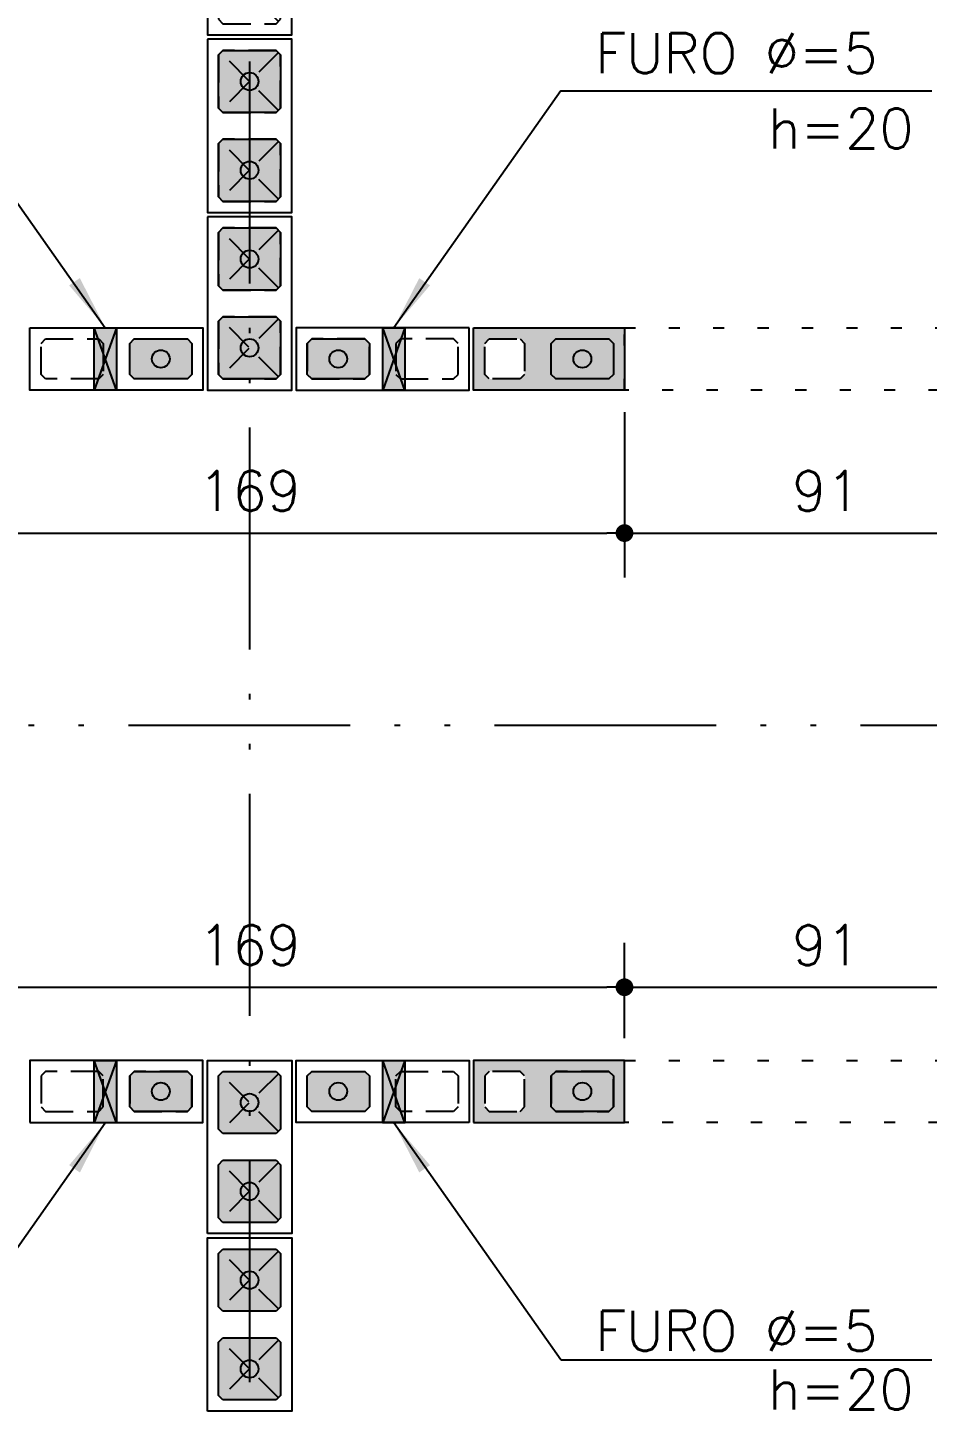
# Model space of a CAD drawing. Extents: x -14651 to 11095, y -4567 to -1290.
# Drawn here: x 814 to 1016.8, y -3744.1 to -3432 of the extents above; entities that cross this region are included whole.
import ezdxf

# ---------------------------------------------------------------- set-up
doc = ezdxf.new("R2010")
doc.units = 0
doc.header["$LTSCALE"] = 25
for name, pattern in [('DASHED2', [0.375, 0.25, -0.125]), ('ESTILO_TQS_0002', [0.4, 0.1, -0.3]), ('ESTILO_TQS_0004', [3.3, 2, -0.4, 0.05, -0.4, 0.05, -0.4])]:
    doc.linetypes.add(name, pattern=pattern)
for name, color, linetype in [('203', 1, 'DASHED2'), ('213', 252, 'Continuous'), ('241', 2, 'Continuous'), ('248', 100, 'Continuous'), ('Arranque', 14, 'Continuous'), ('COTA', 1, 'Continuous'), ('EIXOS', 1, 'ESTILO_TQS_0004'), ('FERRO', 5, 'Continuous'), ('H2', 252, 'Continuous'), ('Linha_fina', 1, 'Continuous'), ('Pena_2', 2, 'Continuous'), ('PORTA', 3, 'ESTILO_TQS_0002'), ('T1', 2, 'Continuous'), ('VIGA', 3, 'Continuous')]:
    doc.layers.add(name, color=color, linetype=linetype)
doc.styles.add('COTA', font='romans.shx')
doc.styles.add('Texto1', font='romans.shx', dxfattribs={"height": 9})
doc.dimstyles.new('forma', dxfattribs={"dimscale": 5, "dimtxt": 1.8, "dimasz": 0.8, "dimexe": 2, "dimexo": 1, "dimgap": 1, "dimtad": 1, "dimdec": 1, "dimzin": 9, "dimtxsty": 'COTA', "dimblk1": 'DOT', "dimblk2": 'DOT', "dimsah": 1, "dimcen": 0, "dimdle": 1, "dimclrd": 256, "dimclre": 256, "dimclrt": 2, "dimadec": 0, "dimazin": 0, "dimtfac": 1, "dimtdec": 0, "dimtmove": 0, "dimatfit": 3, "dimfxl": 1, "dimtolj": 1, "dimtzin": 0, "dimarcsym": 0})

# ---------------------------------------------------------------- blocks, each defined once
blk = doc.blocks.new('P4020')
blk.add_lwpolyline([(-19.5, -9.5), (19.5, -9.5), (19.5, 9.5), (-19.5, 9.5), (-19.5, -9.5)])
at = {"color": 1, "linetype": 'DASHED2'}
for points in [[(-17, -6), (-16, -7), (-4, -7), (-3, -6), (-3, 6), (-4, 7), (-16, 7), (-17, 6), (-17, -6)], [(3, -6), (4, -7), (16, -7), (17, -6), (17, 6), (16, 7), (4, 7), (3, 6), (3, -6)]]:
    blk.add_lwpolyline(points, dxfattribs=at)
at = {"layer": '203', "color": 253}
for p, q in [((-16.5, 6.5), (-3.5, -6.5)), ((-3.5, 6.5), (-16.5, -6.5)), ((16.5, 6.5), (3.5, -6.5)), ((3.5, 6.5), (16.5, -6.5))]:
    blk.add_line(p, q, dxfattribs=at)
blk = doc.blocks.new('P4015', base_point=(5842102.11612, -8124149.02973))
blk.add_lwpolyline([(5842082.61612, -8124156.02973), (5842121.61612, -8124156.02973), (5842121.61612, -8124142.02973), (5842082.61612, -8124142.02973), (5842082.61612, -8124156.02973)])
at = {"color": 1, "linetype": 'DASHED2'}
for points in [[(5842085.11612, -8124152.52973), (5842086.11612, -8124153.52973), (5842098.11612, -8124153.52973), (5842099.11612, -8124152.52973), (5842099.11612, -8124145.52973), (5842098.11612, -8124144.52973), (5842086.11612, -8124144.52973), (5842085.11612, -8124145.52973), (5842085.11612, -8124152.52973)], [(5842105.11612, -8124152.52973), (5842106.11612, -8124153.52973), (5842118.11612, -8124153.52973), (5842119.11612, -8124152.52973), (5842119.11612, -8124145.52973), (5842118.11612, -8124144.52973), (5842106.11612, -8124144.52973), (5842105.11612, -8124145.52973), (5842105.11612, -8124152.52973)]]:
    blk.add_lwpolyline(points, dxfattribs=at)
blk = doc.blocks.new('P3515')
at = {"layer": '248'}
h = blk.add_hatch(color=100, dxfattribs=at)
h.paths.add_polyline_path([(17, 7), (-17, 7), (-17, -7), (17, -7)])
h.paths.add_polyline_path([(-5.5, -3.5), (-6.5, -4.5), (-13.5, -4.5), (-14.5, -3.5), (-14.5, 3.5), (-13.5, 4.5), (-6.5, 4.5), (-5.5, 3.5)], flags=16)
h.paths.add_polyline_path([(0.5, 3.5), (1.5, 4.5), (13.5, 4.5), (14.5, 3.5), (14.5, -3.5), (13.5, -4.5), (1.5, -4.5), (0.5, -3.5)], flags=16)
blk.add_lwpolyline([(-17, -7), (17, -7), (17, 7), (-17, 7), (-17, -7)])
at = {"color": 1, "linetype": 'DASHED2'}
for points in [[(-14.5, -3.5), (-13.5, -4.5), (-6.5, -4.5), (-5.5, -3.5), (-5.5, 3.5), (-6.5, 4.5), (-13.5, 4.5), (-14.5, 3.5), (-14.5, -3.5)], [(0.5, -3.5), (1.5, -4.5), (13.5, -4.5), (14.5, -3.5), (14.5, 3.5), (13.5, 4.5), (1.5, 4.5), (0.5, 3.5), (0.5, -3.5)]]:
    blk.add_lwpolyline(points, dxfattribs=at)
blk = doc.blocks.new('GR-1414')
at = {"layer": '213'}
h = blk.add_hatch(color=256, dxfattribs=at)
h.paths.add_polyline_path([(6, -7), (7, -6), (7, 6), (6, 7), (-6, 7), (-7, 6), (-7, -6), (-6, -7)])
h.paths.add_polyline_path([(2, 0, 1), (-2, 0, 1)], flags=16)
at = {"layer": 'Arranque'}
blk.add_hatch(color=256, dxfattribs=at).paths.add_polyline_path([(2, 0, 1), (-2, 0, 1)])
at = {"layer": '213'}
for p, q in [((-7, 6), (-6, 7)), ((-6, 7), (6, 7)), ((6, 7), (7, 6)), ((-7, -6), (-7, 6)), ((7, 6), (7, -6)), ((-6, -7), (-7, -6)), ((7, -6), (6, -7)), ((6, -7), (-6, -7))]:
    blk.add_line(p, q, dxfattribs=at)
at = {"layer": 'FERRO', "linetype": 'Continuous'}
blk.add_circle((0, 0), 2, dxfattribs=at)
blk = doc.blocks.new('GR-1409')
at = {"layer": '213'}
h = blk.add_hatch(color=256, dxfattribs=at)
h.paths.add_polyline_path([(-6, 4.5), (-7, 3.5), (-7, -3.5), (-6, -4.5), (6, -4.5), (7, -3.5), (7, 3.5), (6, 4.5)])
h.paths.add_polyline_path([(-2, 0, 1), (2, 0, 1)], flags=16)
at = {"layer": 'Arranque'}
blk.add_hatch(color=256, dxfattribs=at).paths.add_polyline_path([(-2, 0, 1), (2, 0, 1)])
at = {"layer": '213'}
blk.add_lwpolyline([(-7, 3.5), (-6, 4.5), (6, 4.5), (7, 3.5), (7, -3.5), (6, -4.5), (-6, -4.5), (-7, -3.5), (-7, 3.5)], dxfattribs=at)
at = {"layer": 'FERRO', "linetype": 'Continuous'}
blk.add_circle((0, 0), 2, dxfattribs=at)
blk = doc.blocks.new('ss')
at = {"layer": 'Linha_fina'}
blk.add_solid([(0, 0), (-2.501, -0.287), (-2.499, 0.296)], dxfattribs=at)
blk = doc.blocks.new('_Dot')
at = {"color": 0, "linetype": 'ByBlock', "lineweight": -2}
blk.add_line((-0.5, 0), (-1, 0), dxfattribs=at)
at = {"color": 0, "linetype": 'ByBlock', "const_width": 0.5}
blk.add_lwpolyline([(-0.25, 0, 1), (0.25, 0, 1)], format="xyb", close=True, dxfattribs=at)
blk = doc.blocks.new('*D152')
at = {"layer": 'COTA', "lineweight": -2, "transparency": 16777216}
for p, q in [((779.52, -3518.6), (779.52, -3555.83)), ((948.52, -3518.6), (948.52, -3555.83)), ((783.52, -3545.83), (944.52, -3545.83))]:
    blk.add_line(p, q, dxfattribs=at)
at = {"layer": 'Defpoints', "color": 0, "transparency": 16777216}
for p in [(779.52, -3513.6), (948.52, -3513.6), (948.52, -3545.83)]:
    blk.add_point(p, dxfattribs=at)
at = {"layer": 'COTA', "lineweight": -2, "transparency": 16777216, "xscale": 4, "yscale": 4, "zscale": 4, "rotation": 180}
blk.add_blockref('_Dot', (779.52, -3545.83), dxfattribs=at)
at = {"layer": 'COTA', "lineweight": -2, "transparency": 16777216, "xscale": 4, "yscale": 4, "zscale": 4}
blk.add_blockref('_Dot', (948.52, -3545.83), dxfattribs=at)
at = {"layer": 'COTA', "color": 2, "transparency": 16777216, "insert": (864.02, -3536.33), "char_height": 9, "attachment_point": 5, "style": 'COTA'}
blk.add_mtext('\\A1;169 ', dxfattribs=at)
blk = doc.blocks.new('*D153')
at = {"layer": 'COTA', "lineweight": -2, "transparency": 16777216}
for p, q in [((948.52, -3518.6), (948.52, -3555.83)), ((1039.52, -3518.6), (1039.52, -3555.83)), ((952.52, -3545.83), (1035.52, -3545.83))]:
    blk.add_line(p, q, dxfattribs=at)
at = {"layer": 'Defpoints', "color": 0, "transparency": 16777216}
for p in [(948.52, -3513.6), (1039.52, -3513.6), (1039.52, -3545.83)]:
    blk.add_point(p, dxfattribs=at)
at = {"layer": 'COTA', "lineweight": -2, "transparency": 16777216, "xscale": 4, "yscale": 4, "zscale": 4, "rotation": 180}
blk.add_blockref('_Dot', (948.52, -3545.83), dxfattribs=at)
at = {"layer": 'COTA', "lineweight": -2, "transparency": 16777216, "xscale": 4, "yscale": 4, "zscale": 4}
blk.add_blockref('_Dot', (1039.52, -3545.83), dxfattribs=at)
at = {"layer": 'COTA', "color": 2, "transparency": 16777216, "insert": (994.02, -3536.33), "char_height": 9, "attachment_point": 5, "style": 'COTA'}
blk.add_mtext('\\A1;91 ', dxfattribs=at)
blk = doc.blocks.new('*D171')
at = {"layer": 'COTA', "lineweight": -2, "transparency": 16777216}
for p, q in [((779.52, -3659.6), (779.52, -3638.13)), ((948.52, -3659.6), (948.52, -3638.13)), ((783.52, -3648.13), (944.52, -3648.13))]:
    blk.add_line(p, q, dxfattribs=at)
at = {"layer": 'Defpoints', "color": 0, "transparency": 16777216}
for p in [(948.52, -3648.13), (779.52, -3664.6), (948.52, -3664.6)]:
    blk.add_point(p, dxfattribs=at)
at = {"layer": 'COTA', "lineweight": -2, "transparency": 16777216, "xscale": 4, "yscale": 4, "zscale": 4, "rotation": 180}
blk.add_blockref('_Dot', (779.52, -3648.13), dxfattribs=at)
at = {"layer": 'COTA', "lineweight": -2, "transparency": 16777216, "xscale": 4, "yscale": 4, "zscale": 4}
blk.add_blockref('_Dot', (948.52, -3648.13), dxfattribs=at)
at = {"layer": 'COTA', "color": 2, "transparency": 16777216, "insert": (864.02, -3638.63), "char_height": 9, "attachment_point": 5, "style": 'COTA'}
blk.add_mtext('\\A1;169 ', dxfattribs=at)
blk = doc.blocks.new('*D172')
at = {"layer": 'COTA', "lineweight": -2, "transparency": 16777216}
for p, q in [((948.52, -3659.6), (948.52, -3638.13)), ((1039.52, -3659.6), (1039.52, -3638.13)), ((952.52, -3648.13), (1035.52, -3648.13))]:
    blk.add_line(p, q, dxfattribs=at)
at = {"layer": 'Defpoints', "color": 0, "transparency": 16777216}
for p in [(1039.52, -3648.13), (948.52, -3664.6), (1039.52, -3664.6)]:
    blk.add_point(p, dxfattribs=at)
at = {"layer": 'COTA', "lineweight": -2, "transparency": 16777216, "xscale": 4, "yscale": 4, "zscale": 4, "rotation": 180}
blk.add_blockref('_Dot', (948.52, -3648.13), dxfattribs=at)
at = {"layer": 'COTA', "lineweight": -2, "transparency": 16777216, "xscale": 4, "yscale": 4, "zscale": 4}
blk.add_blockref('_Dot', (1039.52, -3648.13), dxfattribs=at)
at = {"layer": 'COTA', "color": 2, "transparency": 16777216, "insert": (994.02, -3638.63), "char_height": 9, "attachment_point": 5, "style": 'COTA'}
blk.add_mtext('\\A1;91 ', dxfattribs=at)

msp = doc.modelspace()

# ---------------------------------------------------------------- hatches: boundary and pattern name
at = {"layer": 'H2'}
for points in [[(834.01, -3499.6), (829.01, -3499.6), (831.5, -3506.61)], [(831.5, -3506.61), (829.01, -3499.6), (829.01, -3513.6)], [(834.01, -3499.6), (831.5, -3506.61), (834.01, -3513.64)], [(899.03, -3499.6), (894.03, -3499.6), (896.52, -3506.61)], [(896.52, -3506.61), (894.03, -3499.6), (894.03, -3513.6)], [(899.03, -3499.6), (896.52, -3506.61), (899.03, -3513.64)], [(831.5, -3506.61), (829.01, -3513.6), (829.01, -3513.64), (834.01, -3513.64)], [(834.01, -3513.64), (831.5, -3506.61), (829.01, -3513.6), (829.01, -3513.64)], [(899.03, -3513.64), (896.52, -3506.61), (894.03, -3513.6), (894.03, -3513.64)], [(834.01, -3664.6), (829.01, -3664.6), (831.5, -3671.61)], [(831.5, -3671.61), (829.01, -3664.6), (829.01, -3678.6)], [(834.01, -3664.6), (831.5, -3671.61), (834.01, -3678.64)], [(899.03, -3664.6), (894.03, -3664.6), (896.52, -3671.61)], [(896.52, -3671.61), (894.03, -3664.6), (894.03, -3678.6)], [(899.03, -3664.6), (896.52, -3671.61), (899.03, -3678.64)], [(831.5, -3671.61), (829.01, -3678.6), (829.01, -3678.64), (834.01, -3678.64)], [(834.01, -3678.64), (831.5, -3671.61), (829.01, -3678.6), (829.01, -3678.64)], [(896.52, -3671.61), (894.03, -3678.6), (894.03, -3678.64), (899.03, -3678.64)], [(899.03, -3678.64), (896.52, -3671.61), (894.03, -3678.6), (894.03, -3678.64)]]:
    msp.add_hatch(color=256, dxfattribs=at).paths.add_polyline_path(points)

# ---------------------------------------------------------------- linework, layer by layer
at = {"layer": 'EIXOS'}
for p, q in [((864.02, -2862.07), (864.02, -4320.64)), ((11.7, -3589.1), (3495.96, -3589.1))]:
    msp.add_line(p, q, dxfattribs=at)
at = {"layer": 'Linha_fina'}
for p, q in [((793.84, -3446.18), (831.51, -3499.6)), ((934.2, -3446.18), (896.53, -3499.6)), ((934.2, -3446.18), (1017.76, -3446.18)), ((793.84, -3732.05), (831.51, -3678.64)), ((934.2, -3732.05), (896.53, -3678.64)), ((934.2, -3732.05), (1017.76, -3732.05))]:
    msp.add_line(p, q, dxfattribs=at)
at = {"layer": 'Pena_2', "ltscale": 0.5}
for points in [[(829.01, -3499.6), (834.01, -3499.6), (834.01, -3513.64), (829.01, -3513.64)], [(894.03, -3499.6), (899.03, -3499.6), (899.03, -3513.64), (894.03, -3513.64)], [(829.01, -3664.6), (834.01, -3664.6), (834.01, -3678.64), (829.01, -3678.64)], [(894.03, -3664.6), (899.03, -3664.6), (899.03, -3678.64), (894.03, -3678.64)]]:
    msp.add_lwpolyline(points, close=True, dxfattribs=at)
at = {"layer": 'PORTA'}
for points in [[(948.52, -3499.6), (1039.52, -3499.6), (1039.52, -3513.6), (948.52, -3513.6)], [(948.52, -3664.6), (1039.52, -3664.6), (1039.52, -3678.6), (948.52, -3678.6)]]:
    msp.add_lwpolyline(points, close=True, dxfattribs=at)
at = {"layer": 'VIGA', "ltscale": 0.5}
for p, q in [((834.01, -3499.6), (829.01, -3513.6)), ((834.01, -3513.64), (829.01, -3499.6)), ((899.03, -3499.6), (894.03, -3513.6)), ((899.03, -3513.64), (894.03, -3499.6)), ((834.01, -3664.6), (829.01, -3678.6)), ((834.01, -3678.64), (829.01, -3664.6)), ((899.03, -3664.6), (894.03, -3678.6)), ((899.03, -3678.64), (894.03, -3664.6))]:
    msp.add_line(p, q, dxfattribs=at)

# ---------------------------------------------------------------- block references
for name, p in [('GR-1414', (864.02, -3444.1)), ('GR-1414', (864.02, -3464.1)), ('GR-1414', (864.02, -3484.1)), ('GR-1414', (864.02, -3504.1)), ('GR-1409', (844.02, -3506.6)), ('GR-1409', (884.02, -3506.6)), ('GR-1409', (939.02, -3506.6)), ('GR-1409', (844.02, -3671.6)), ('GR-1414', (864.02, -3674.1)), ('GR-1409', (884.02, -3671.6)), ('GR-1409', (939.02, -3671.6)), ('GR-1414', (864.02, -3694.1)), ('GR-1414', (864.02, -3714.1)), ('GR-1414', (864.02, -3734.1))]:
    msp.add_blockref(name, p)
at = {"layer": '241'}
for name, p, rotation in [('P4020', (864.02, -3414.1), 270), ('P4020', (864.02, -3454.1), 270), ('P4020', (864.02, -3494.1), 270), ('P4015', (894.02, -3506.6), 180)]:
    msp.add_blockref(name, p, dxfattribs=dict(at, rotation=rotation))
at = {"layer": '241', "xscale": -1}
for name, p, rotation in [('P4015', (834.02, -3506.6), 180), ('P3515', (931.52, -3506.6), 180), ('P4020', (864.02, -3684.1), 270), ('P4020', (864.02, -3724.1), 270)]:
    msp.add_blockref(name, p, dxfattribs=dict(at, rotation=rotation))
at = {"layer": '241'}
for name, p in [('P4015', (834.02, -3671.6)), ('P3515', (931.52, -3671.6))]:
    msp.add_blockref(name, p, dxfattribs=at)
at = {"layer": '241', "xscale": -1}
msp.add_blockref('P4015', (894.02, -3671.6), dxfattribs=at)
at = {"layer": 'COTA', "yscale": 4.999999999999998, "zscale": 4.999999999999998}
for p, xscale, rotation in [((831.51, -3499.6), -4.999999999999998, 123.6559025255237), ((896.53, -3499.6), 4.999999999999998, 236.3440974744763), ((831.51, -3678.64), 4.999999999999998, 56.34409747447633), ((896.53, -3678.64), -4.999999999999998, 303.6559025255237)]:
    msp.add_blockref('ss', p, dxfattribs=dict(at, xscale=xscale, rotation=rotation))

# ---------------------------------------------------------------- texts
at = {"layer": 'T1', "style": 'Texto1'}
for s, p in [('FURO Ø=5', (941.93, -3442.25)), ('h=20', (980.89, -3459.19)), ('FURO Ø=5', (941.93, -3730.05)), ('h=20', (980.89, -3743.26))]:
    msp.add_text(s, height=9, dxfattribs=at).set_placement(p)

# ---------------------------------------------------------------- dimensions: what is measured, and where the dimension line sits
at = {"layer": 'COTA'}
for base, p1, p2, picture, middle in [((948.52, -3545.83), (779.52, -3513.6), (948.52, -3513.6), '*D152', (864.02, -3536.33)), ((1039.52, -3545.83), (948.52, -3513.6), (1039.52, -3513.6), '*D153', (994.02, -3536.33)), ((948.52, -3648.13), (779.52, -3664.6), (948.52, -3664.6), '*D171', (864.02, -3638.63)), ((1039.52, -3648.13), (948.52, -3664.6), (1039.52, -3664.6), '*D172', (994.02, -3638.63))]:
    dim = msp.add_linear_dim(base=base, p1=p1, p2=p2, dimstyle='forma', override={"dimpost": ' ', "dimtmove": 1}, dxfattribs=at)
    dim.commit()
    dim.dimension.update_dxf_attribs({"geometry": picture, "text_midpoint": middle})

doc.saveas('drawing.dxf')
